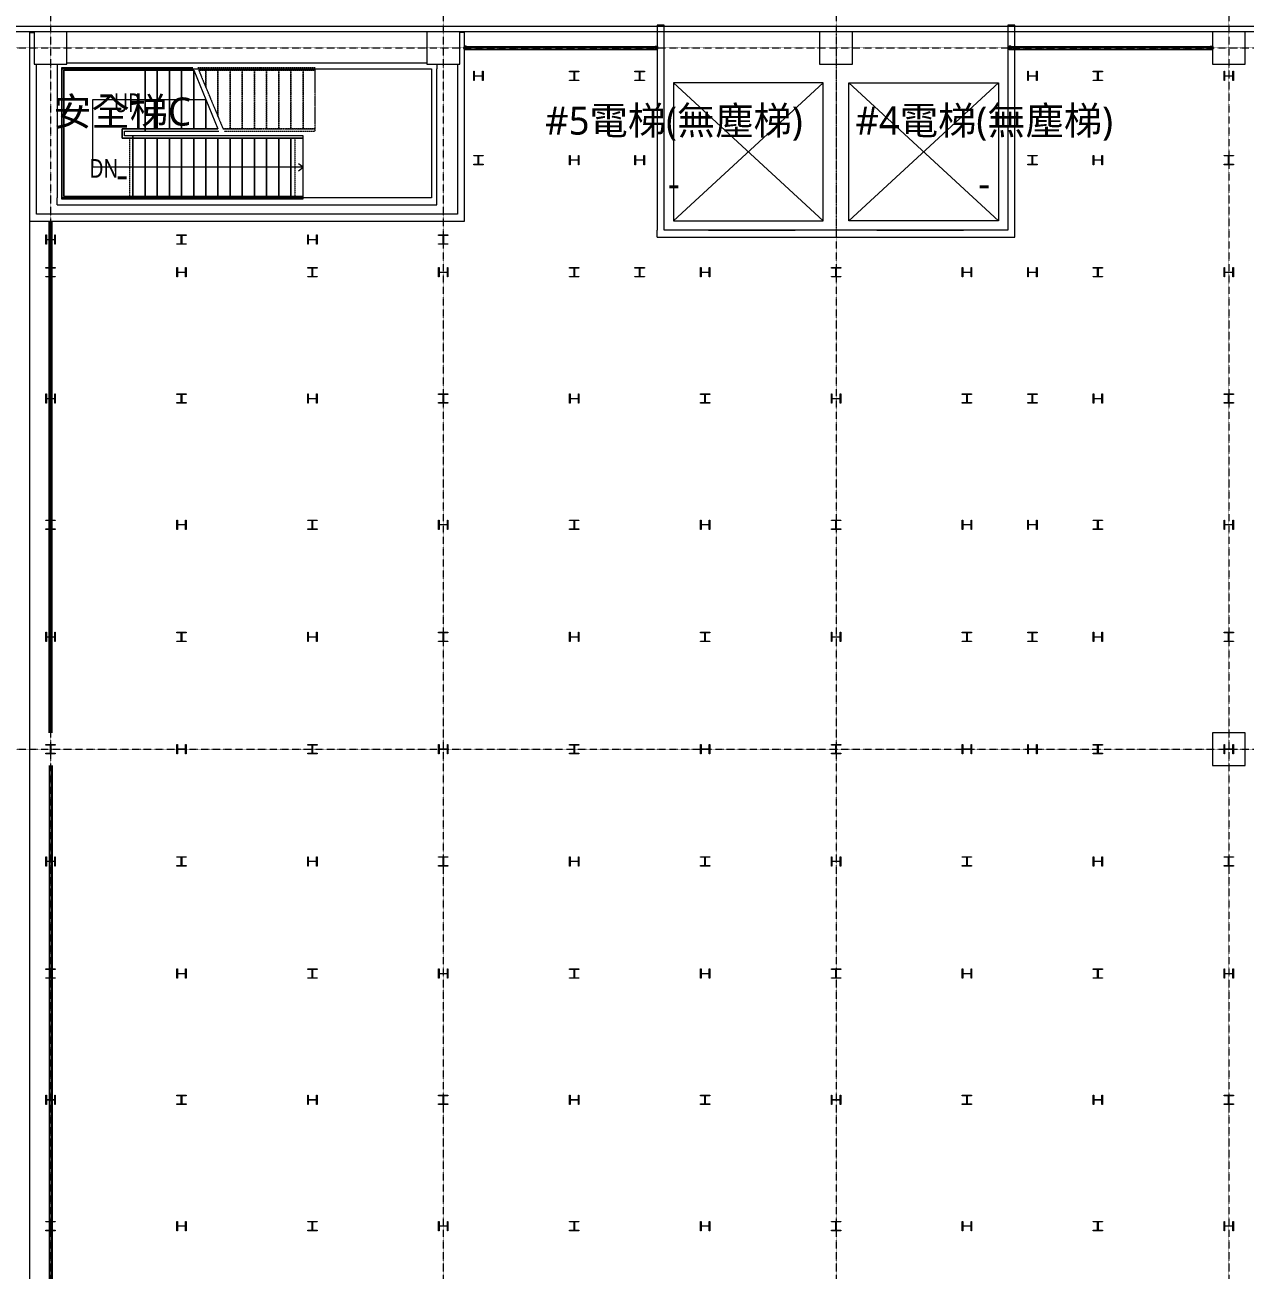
# Model space of a CAD drawing. Extents: x -32000 to 290600, y -111057 to 131250.
# Drawn here: x 175850 to 201950, y 63858 to 90491 of the extents above; entities that cross this region are included whole.
import ezdxf
from ezdxf.enums import TextEntityAlignment as Align

# ---------------------------------------------------------------- set-up
doc = ezdxf.new("R2010")
doc.units = 0
doc.header["$LTSCALE"] = 5
for name, pattern in [('H12PL2$0$HIDDEN', [0.4, 0.3, -0.1]), ('H12PL2$0$JJP_三點線', [0.9, 0.3, -0.15, 0, -0.15, 0, -0.15, 0, -0.15]), ('H12PL2$0$JJP_虛線(退縮線、投影線、地下室範圍、非屬本工程、圖面分區)', [0.45, 0.3, -0.15]), ('H12PL2$0$TAI_虛線', [5.644, 2.822, -2.822]), ('H12PL2$0$虛線', [0.846667, 0.423333, -0.423333])]:
    doc.linetypes.add(name, pattern=pattern)
for name, color, linetype in [('H12PL2$0$A-OBJE-2D', 252, 'Continuous'), ('H12PL2$0$A-STRS', 252, 'Continuous'), ('H12PL2$0$A-TEXT', 252, 'Continuous'), ('H12PL2$0$A-WALL-EX', 252, 'Continuous'), ('H12PL2$0$A-WALL-IN', 252, 'Continuous'), ('H12PL2$0$A-ZONE', 252, 'Continuous'), ('H12PL2$0$S-COL', 252, 'Continuous'), ('H12PL2$0$S-GRID', 252, 'Continuous'), ('H12PL2$0$S-SLAB-SHOW', 252, 'Continuous'), ('XFDP20$0$A-Partition-Col (50K)', 1, 'Continuous'), ('XFDP20$0$A-W-P3_(50K)', 2, 'Continuous'), ('XFDP20$0$A-W-R1 (Rockwool) (50K)', 2, 'Continuous')]:
    doc.layers.add(name, color=color, linetype=linetype)
doc.styles.add('H12PL2$0$Standard', font='', dxfattribs={"width": 0.8})
doc.styles.get('H12PL2$0$Standard').set_extended_font_data('Microsoft JhengHei')

# ---------------------------------------------------------------- blocks, each defined once
blk = doc.blocks.new('XFDP20$0$TP1-50-Partition_Col-side')
blk.add_lwpolyline([(-2.5, -4), (-2.5, -3.9), (-2.6, -3.9), (-2.5, -3), (-2.5, -0.3), (-2.4, -0.2), (-0.7, -0.2), (-0.5, -0.2), (-0.1, -0.2), (0, -0.2), (0, -0.2), (0.5, -0.2), (0.6, -0.2), (2.4, -0.2), (2.5, -0.3), (2.5, -3), (2.6, -3.9), (2.5, -3.9), (2.5, -4), (2.7, -4), (2.7, 0), (-2.7, 0), (-2.7, -4)], close=True)
for points in [[(-1.6, -2.1), (-2.3, -2.1, 0.414213), (-2.4, -2.2), (-2.4, -3.6), (-2.5, -3.6), (-2.5, -2.2, -0.414213), (-2.3, -2), (-1.6, -2), (-1.6, -2.1)], [(1.6, -2.1), (2.3, -2.1, -0.414213), (2.4, -2.2), (2.4, -3.6), (2.5, -3.6), (2.5, -2.2, 0.414213), (2.3, -2), (1.6, -2), (1.6, -2.1)]]:
    blk.add_lwpolyline(points, format="xyb")
blk.add_lwpolyline([(2.2, -3.6), (-2.2, -3.6, -0.414214), (-2.3, -3.5), (-2.3, -2.6, -0.414214), (-2.2, -2.5), (-1.3, -2.5, 0.414214), (-1.1, -2.3), (-1.1, -2.2, 0.414214), (-1.3, -2.1), (-1.9, -2.1), (-1.9, -2.1), (-1.3, -2.1, -0.414214), (-1.2, -2.2), (-1.2, -2.3, -0.414214), (-1.3, -2.4), (-2.2, -2.4, 0.414214), (-2.4, -2.6), (-2.4, -3.5, 0.414214), (-2.2, -3.6), (2.2, -3.6, 0.414214), (2.4, -3.5), (2.4, -2.6, 0.414214), (2.2, -2.4), (1.3, -2.4, -0.414214), (1.2, -2.3), (1.2, -2.2, -0.414214), (1.3, -2.1), (1.9, -2.1), (1.9, -2.1), (1.3, -2.1, 0.414214), (1.1, -2.2), (1.1, -2.3, 0.414214), (1.3, -2.5), (2.2, -2.5, -0.414214), (2.3, -2.6), (2.3, -3.5, -0.414214)], format="xyb", close=True)
blk = doc.blocks.new('XFDP20')
at = {"layer": 'XFDP20$0$A-W-P3_(50K)', "ltscale": 0.5}
for p, q in [((176375, 75350), (176375, 86290)), ((176425, 75350), (176425, 86290)), ((176375, 74650), (176375, 60350)), ((176425, 74650), (176425, 60350))]:
    blk.add_line(p, q, dxfattribs=at)
at = {"layer": 'XFDP20$0$A-W-R1 (Rockwool) (50K)'}
for p, q in [((185250, 90025, 0), (189375, 90025)), ((196900, 90025, 0), (201250, 90025, 0)), ((185250, 89975, 0), (189375, 89975, 0)), ((196900, 89975, 0), (201250, 89975, 0))]:
    blk.add_line(p, q, dxfattribs=at)
at = {"layer": 'XFDP20$0$A-Partition-Col (50K)', "yscale": 10, "zscale": 10}
for p, xscale, rotation in [((185250, 90000, 0), 10, 90), ((189375, 90000, 0), -10, 270), ((196900, 90000), 10, 90), ((201250, 90000, 0), -10, 270)]:
    blk.add_blockref('XFDP20$0$TP1-50-Partition_Col-side', p, dxfattribs=dict(at, xscale=xscale, rotation=rotation))
blk = doc.blocks.new('H12PL2')
at = {"layer": 'H12PL2$0$A-OBJE-2D', "lineweight": 0}
for p, q in [((192925, 86300), (189725, 89250)), ((192925, 89250), (189725, 86300)), ((192925, 89250), (189725, 89250)), ((189725, 89250), (189725, 86300)), ((192925, 86300), (192925, 89250)), ((193475, 86300), (196675, 89250)), ((193475, 89250), (196675, 86300)), ((193475, 86300), (193475, 89250)), ((193475, 89250), (196675, 89250)), ((196675, 89250), (196675, 86300)), ((189725, 86300), (192925, 86300)), ((196675, 86300), (193475, 86300)), ((190475, 86100), (192325, 86100)), ((194075, 86100), (195925, 86100))]:
    blk.add_line(p, q, dxfattribs=at)
at = {"layer": 'H12PL2$0$A-STRS', "lineweight": 0}
for p, q in [((178420, 89570), (176630, 89570)), ((176630, 89570), (176630, 86770)), ((176680, 86820), (176680, 89520)), ((176680, 89520), (178420, 89520)), ((178420, 89520), (176680, 89520)), ((176680, 89520), (176680, 86820)), ((178420, 89520), (176680, 89520)), ((176680, 89520), (176680, 86820)), ((178420, 89520), (178420, 89570)), ((179439.2, 89570), (178420, 89570)), ((178420, 89570), (178420, 89520)), ((178420, 89520), (179460, 89520)), ((179460, 89520), (178420, 89520)), ((178420, 89520), (178420, 88270)), ((178420, 89520), (178420, 88270)), ((178420, 88270), (178420, 89520)), ((178680, 89520), (178420, 89520)), ((178420, 89520), (178420, 88270)), ((178680, 89520), (178680, 88270)), ((178680, 88270), (178680, 89520)), ((178680, 89520), (178680, 88270)), ((178940, 89520), (178680, 89520)), ((178940, 89520), (178940, 88270)), ((178940, 88270), (178940, 89520)), ((178940, 89520), (178940, 88270)), ((179200, 89520), (178940, 89520)), ((179200, 89520), (179200, 88270)), ((179200, 88270), (179200, 89520)), ((179200, 89520), (179200, 88270)), ((179460, 89520), (179200, 89520)), ((179460, 89520), (179460, 88270)), ((179460, 88270), (179460, 89520)), ((179460, 89520), (179460, 88270)), ((179460, 89520), (179980, 88270)), ((177305, 87445), (177305, 88895)), ((177305, 88895), (178420, 88895)), ((178420, 88895), (179720, 88895)), ((179720, 88895), (179720, 88270)), ((179720, 88270), (179720, 88895)), ((179720, 88895), (179720, 88270)), ((178420, 88270), (177930, 88270)), ((177930, 88270), (177930, 88070)), ((177930, 88070), (177930, 88270)), ((177930, 88270), (178420, 88270)), ((177930, 88070), (177930, 88270)), ((177930, 88270), (178420, 88270)), ((177980, 88120), (177980, 88220)), ((177980, 88220), (178420, 88220)), ((178420, 88220), (178420, 88270)), ((179980, 88270), (178420, 88270)), ((178420, 88270), (178420, 88220)), ((178420, 88270), (179980, 88270)), ((178420, 88270), (178680, 88270)), ((178420, 88220), (180000.8, 88220)), ((178680, 88270), (178940, 88270)), ((178940, 88270), (179200, 88270)), ((179200, 88270), (179460, 88270)), ((179460, 88270), (179720, 88270)), ((179720, 88270), (179980, 88270)), ((177930, 88070), (178160, 88070)), ((178086.56, 88070), (177930, 88070)), ((178160, 88070), (177930, 88070)), ((178160, 88120), (177980, 88120)), ((178160, 88070), (178086.56, 88070)), ((181800, 88120), (178160, 88120)), ((178160, 88120), (178160, 88070)), ((178160, 88070), (178160, 88120)), ((178160, 88070), (181800, 88070)), ((181800, 88070), (178160, 88070)), ((178160, 86820), (178160, 88070)), ((178160, 86820), (178160, 88070)), ((178160, 86820), (178160, 88070)), ((178420, 88070), (178160, 88070)), ((178160, 88070), (178160, 86820)), ((178160, 86820), (178160, 88070)), ((178420, 86820), (178420, 88070)), ((178680, 88070), (178420, 88070)), ((178420, 88070), (178420, 86820)), ((178420, 86820), (178420, 88070)), ((178680, 86820), (178680, 88070)), ((178940, 88070), (178680, 88070)), ((178680, 88070), (178680, 86820)), ((178680, 86820), (178680, 88070)), ((178940, 86820), (178940, 88070)), ((179200, 88070), (178940, 88070)), ((178940, 88070), (178940, 86820)), ((178940, 86820), (178940, 88070)), ((179200, 86820), (179200, 88070)), ((179460, 88070), (179200, 88070)), ((179200, 88070), (179200, 86820)), ((179200, 86820), (179200, 88070)), ((179460, 86820), (179460, 88070)), ((179720, 88070), (179460, 88070)), ((179460, 88070), (179460, 86820)), ((179460, 86820), (179460, 88070)), ((179720, 86820), (179720, 88070)), ((179980, 88070), (179720, 88070)), ((179720, 88070), (179720, 86820)), ((179720, 86820), (179720, 88070)), ((179980, 86820), (179980, 88070)), ((180240, 88070), (179980, 88070)), ((179980, 88070), (179980, 86820)), ((179980, 86820), (179980, 88070)), ((180240, 86820), (180240, 88070)), ((180500, 88070), (180240, 88070)), ((180240, 88070), (180240, 86820)), ((180240, 86820), (180240, 88070)), ((180500, 86820), (180500, 88070)), ((180760, 88070), (180500, 88070)), ((180500, 88070), (180500, 86820)), ((180500, 86820), (180500, 88070)), ((180760, 86820), (180760, 88070)), ((181020, 88070), (180760, 88070)), ((180760, 88070), (180760, 86820)), ((180760, 86820), (180760, 88070)), ((181020, 86820), (181020, 88070)), ((181280, 88070), (181020, 88070)), ((181020, 88070), (181020, 86820)), ((181020, 86820), (181020, 88070)), ((181280, 86820), (181280, 88070)), ((181540, 88070), (181280, 88070)), ((181280, 88070), (181280, 86820)), ((181280, 86820), (181280, 88070)), ((181540, 86820), (181540, 88070)), ((181800, 88070), (181540, 88070)), ((181540, 88070), (181540, 86820)), ((181540, 86820), (181540, 88070)), ((181800, 88070), (181800, 88120)), ((181800, 86820), (181800, 88070)), ((181800, 86820), (181800, 88070)), ((178160, 87445), (177305, 87445)), ((181540, 87445), (178160, 87445)), ((181800, 87445), (181540, 87445)), ((181800, 87445), (181700, 87520)), ((181700, 87370), (181800, 87445)), ((176630, 86770), (178160, 86770)), ((178160, 86820), (176680, 86820)), ((176680, 86820), (178086.56, 86820)), ((176680, 86820), (178160, 86820)), ((178086.56, 86820), (178160, 86820)), ((181800, 86820), (178160, 86820)), ((178160, 86820), (178160, 86770)), ((178160, 86770), (178160, 86820)), ((178160, 86820), (181800, 86820)), ((178160, 86820), (178420, 86820)), ((178160, 86770), (181800, 86770)), ((178420, 86820), (178680, 86820)), ((178680, 86820), (178940, 86820)), ((178940, 86820), (179200, 86820)), ((179200, 86820), (179460, 86820)), ((179460, 86820), (179720, 86820)), ((179720, 86820), (179980, 86820)), ((179980, 86820), (180240, 86820)), ((180240, 86820), (180500, 86820)), ((180500, 86820), (180760, 86820)), ((180760, 86820), (181020, 86820)), ((181020, 86820), (181280, 86820)), ((181280, 86820), (181540, 86820)), ((181540, 86820), (181800, 86820)), ((181800, 86770), (181800, 86820))]:
    blk.add_line(p, q, dxfattribs=at)
at = {"layer": 'H12PL2$0$A-STRS', "linetype": 'H12PL2$0$JJP_虛線(退縮線、投影線、地下室範圍、非屬本工程、圖面分區)', "lineweight": 0}
for p, q in [((178420, 89520), (178420, 88270)), ((182060, 89570), (179547.51, 89570)), ((179568.31, 89520), (182060, 89520)), ((179720, 89520), (179568.31, 89520)), ((179568.31, 89520), (180088.31, 88270)), ((179720, 89520), (179720, 89155.36)), ((179720, 89155.36), (179720, 89520)), ((179720, 89520), (179720, 89155.36)), ((179980, 89520), (179720, 89520)), ((179980, 89520), (179980, 88530.36)), ((179980, 88530.36), (179980, 89520)), ((179980, 89520), (179980, 88530.36)), ((180240, 89520), (179980, 89520)), ((180240, 89520), (180240, 88270)), ((180240, 88270), (180240, 89520)), ((180240, 89520), (180240, 88270)), ((180500, 89520), (180240, 89520)), ((180500, 89520), (180500, 88270)), ((180500, 88270), (180500, 89520)), ((180500, 89520), (180500, 88270)), ((180760, 89520), (180500, 89520)), ((180760, 89520), (180760, 88270)), ((180760, 88270), (180760, 89520)), ((180760, 89520), (180760, 88270)), ((181020, 89520), (180760, 89520)), ((181020, 89520), (181020, 88270)), ((181020, 88270), (181020, 89520)), ((181020, 89520), (181020, 88270)), ((181280, 89520), (181020, 89520)), ((181280, 89520), (181280, 88270)), ((181280, 88270), (181280, 89520)), ((181280, 89520), (181280, 88270)), ((181540, 89520), (181280, 89520)), ((181540, 89520), (181540, 88270)), ((181540, 88270), (181540, 89520)), ((181540, 89520), (181540, 88270)), ((181800, 89520), (181540, 89520)), ((181800, 89520), (181800, 88270)), ((181800, 88270), (181800, 89520)), ((181800, 89520), (181800, 88270)), ((182060, 89520), (181800, 89520)), ((182060, 89520), (182060, 89570)), ((182060, 88270), (182060, 89520)), ((182060, 88270), (180088.31, 88270)), ((180088.31, 88270), (180240, 88270)), ((180109.11, 88220), (182060, 88220)), ((180240, 88270), (180500, 88270)), ((180500, 88270), (180760, 88270)), ((180760, 88270), (181020, 88270)), ((181020, 88270), (181280, 88270)), ((181280, 88270), (181540, 88270)), ((181540, 88270), (181800, 88270)), ((181800, 88270), (182060, 88270)), ((182060, 88220), (182060, 88270)), ((178086.56, 88070), (178086.56, 86820)), ((181623.77, 88070), (181623.77, 86820))]:
    blk.add_line(p, q, dxfattribs=at)
at = {"layer": 'H12PL2$0$A-STRS', "linetype": 'H12PL2$0$虛線', "lineweight": 0}
for p, q in [((182060, 89520), (179568.31, 89520)), ((182060, 88270), (182060, 89520)), ((180088.31, 88270), (182060, 88270))]:
    blk.add_line(p, q, dxfattribs=at)
at = {"layer": 'H12PL2$0$A-WALL-EX', "lineweight": 0}
blk.add_line((151700, 90465), (237400, 90465), dxfattribs=at)
at = {"layer": 'H12PL2$0$A-WALL-EX', "lineweight": 0, "flags": 128}
blk.add_lwpolyline([(151550, 90350), (237400, 90350)], dxfattribs=at)
at = {"layer": 'H12PL2$0$A-WALL-IN', "lineweight": 0, "flags": 128}
for points in [[(175950, 90330), (175950, 86290)], [(175950, 90330), (176050, 90330)], [(185250, 90330), (185150, 90330)], [(185250, 86440), (185250, 90330)], [(189525, 90482.5), (189375, 90482.5)], [(189375, 90482.5), (189375, 86100)], [(189525, 86100), (189525, 90482.5)], [(197025, 90482.5), (196875, 90482.5)], [(196875, 90482.5), (196875, 86100)], [(197025, 86100), (197025, 90482.5)], [(176100, 86440), (176100, 89650)], [(176537.5, 89650), (176537.5, 89550)], [(176537.5, 89550), (176537.5, 86790)], [(176650.5, 89550), (184549.5, 89550)], [(176650.5, 86790), (176650.5, 89550)], [(184450, 89675), (176750, 89675)], [(184549.5, 89550), (184549.5, 86790)], [(184662.5, 89650), (184662.5, 89550)], [(184662.5, 86790), (184662.5, 89550)], [(185100, 89650), (185100, 86440)], [(176537.5, 86640), (176537.5, 86790)], [(176537.5, 86640), (184662.5, 86640)], [(184549.5, 86790), (176650.5, 86790)], [(184662.5, 86640), (184662.5, 86790)], [(185100, 86440), (176100, 86440)], [(185250, 86290), (185250, 86440)], [(175950, 86290), (176100, 86290)], [(176100, 86290), (185250, 86290)], [(189375, 85950), (189375, 86100)], [(196875, 86100), (189525, 86100)], [(197025, 85950), (197025, 86100)], [(189375, 85950), (197025, 85950)]]:
    blk.add_lwpolyline(points, dxfattribs=at)
at = {"layer": 'H12PL2$0$A-ZONE', "linetype": 'H12PL2$0$HIDDEN', "lineweight": 0}
blk.add_lwpolyline([(175950, 86290), (175950, 350)], dxfattribs=at)
at = {"layer": 'H12PL2$0$S-COL', "lineweight": 0, "flags": 128}
for points in [[(176050, 90350), (176050, 89650), (176750, 89650), (176750, 90350)], [(184450, 90350), (184450, 89650), (185150, 89650), (185150, 90350)], [(192850, 90350), (192850, 89650), (193550, 89650), (193550, 90350)], [(201250, 90350), (201250, 89650), (201950, 89650), (201950, 90350)]]:
    blk.add_lwpolyline(points, dxfattribs=at)
for points in [[(185450, 89500), (185462, 89500), (185462, 89417, 0.41421356), (185475, 89404), (185625, 89404, 0.41421356), (185638, 89417), (185638, 89500), (185650, 89500), (185650, 89300), (185638, 89300), (185638, 89383, 0.41421356), (185625, 89396), (185475, 89396, 0.41421356), (185462, 89383), (185462, 89300), (185450, 89300)], [(187500, 89300), (187500, 89312), (187583, 89312, 0.41421356), (187596, 89325), (187596, 89475, 0.41421356), (187583, 89488), (187500, 89488), (187500, 89500), (187700, 89500), (187700, 89488), (187617, 89488, 0.41421356), (187604, 89475), (187604, 89325, 0.41421356), (187617, 89312), (187700, 89312), (187700, 89300)], [(188900, 89300), (188900, 89312), (188983, 89312, 0.41421356), (188996, 89325), (188996, 89475, 0.41421356), (188983, 89488), (188900, 89488), (188900, 89500), (189100, 89500), (189100, 89488), (189017, 89488, 0.41421356), (189004, 89475), (189004, 89325, 0.41421356), (189017, 89312), (189100, 89312), (189100, 89300)], [(197300, 89500), (197312, 89500), (197312, 89417, 0.41421356), (197325, 89404), (197475, 89404, 0.41421356), (197488, 89417), (197488, 89500), (197500, 89500), (197500, 89300), (197488, 89300), (197488, 89383, 0.41421356), (197475, 89396), (197325, 89396, 0.41421356), (197312, 89383), (197312, 89300), (197300, 89300)], [(198700, 89300), (198700, 89312), (198783, 89312, 0.41421356), (198796, 89325), (198796, 89475, 0.41421356), (198783, 89488), (198700, 89488), (198700, 89500), (198900, 89500), (198900, 89488), (198817, 89488, 0.41421356), (198804, 89475), (198804, 89325, 0.41421356), (198817, 89312), (198900, 89312), (198900, 89300)], [(201500, 89500), (201512, 89500), (201512, 89417, 0.41421356), (201525, 89404), (201675, 89404, 0.41421356), (201688, 89417), (201688, 89500), (201700, 89500), (201700, 89300), (201688, 89300), (201688, 89383, 0.41421356), (201675, 89396), (201525, 89396, 0.41421356), (201512, 89383), (201512, 89300), (201500, 89300)], [(185450, 87500), (185450, 87512), (185533, 87512, 0.41421356), (185546, 87525), (185546, 87675, 0.41421356), (185533, 87688), (185450, 87688), (185450, 87700), (185650, 87700), (185650, 87688), (185567, 87688, 0.41421356), (185554, 87675), (185554, 87525, 0.41421356), (185567, 87512), (185650, 87512), (185650, 87500)], [(187500, 87700), (187512, 87700), (187512, 87617, 0.41421356), (187525, 87604), (187675, 87604, 0.41421356), (187688, 87617), (187688, 87700), (187700, 87700), (187700, 87500), (187688, 87500), (187688, 87583, 0.41421356), (187675, 87596), (187525, 87596, 0.41421356), (187512, 87583), (187512, 87500), (187500, 87500)], [(188900, 87700), (188912, 87700), (188912, 87617, 0.41421356), (188925, 87604), (189075, 87604, 0.41421356), (189088, 87617), (189088, 87700), (189100, 87700), (189100, 87500), (189088, 87500), (189088, 87583, 0.41421356), (189075, 87596), (188925, 87596, 0.41421356), (188912, 87583), (188912, 87500), (188900, 87500)], [(197300, 87500), (197300, 87512), (197383, 87512, 0.41421356), (197396, 87525), (197396, 87675, 0.41421356), (197383, 87688), (197300, 87688), (197300, 87700), (197500, 87700), (197500, 87688), (197417, 87688, 0.41421356), (197404, 87675), (197404, 87525, 0.41421356), (197417, 87512), (197500, 87512), (197500, 87500)], [(198700, 87700), (198712, 87700), (198712, 87617, 0.41421356), (198725, 87604), (198875, 87604, 0.41421356), (198888, 87617), (198888, 87700), (198900, 87700), (198900, 87500), (198888, 87500), (198888, 87583, 0.41421356), (198875, 87596), (198725, 87596, 0.41421356), (198712, 87583), (198712, 87500), (198700, 87500)], [(201500, 87500), (201500, 87512), (201583, 87512, 0.41421356), (201596, 87525), (201596, 87675, 0.41421356), (201583, 87688), (201500, 87688), (201500, 87700), (201700, 87700), (201700, 87688), (201617, 87688, 0.41421356), (201604, 87675), (201604, 87525, 0.41421356), (201617, 87512), (201700, 87512), (201700, 87500)], [(176300, 86000), (176312, 86000), (176312, 85917, 0.41421356), (176325, 85904), (176475, 85904, 0.41421356), (176488, 85917), (176488, 86000), (176500, 86000), (176500, 85800), (176488, 85800), (176488, 85883, 0.41421356), (176475, 85896), (176325, 85896, 0.41421356), (176312, 85883), (176312, 85800), (176300, 85800)], [(179100, 85800), (179100, 85812), (179183, 85812, 0.41421356), (179196, 85825), (179196, 85975, 0.41421356), (179183, 85988), (179100, 85988), (179100, 86000), (179300, 86000), (179300, 85988), (179217, 85988, 0.41421356), (179204, 85975), (179204, 85825, 0.41421356), (179217, 85812), (179300, 85812), (179300, 85800)], [(181900, 86000), (181912, 86000), (181912, 85917, 0.41421356), (181925, 85904), (182075, 85904, 0.41421356), (182088, 85917), (182088, 86000), (182100, 86000), (182100, 85800), (182088, 85800), (182088, 85883, 0.41421356), (182075, 85896), (181925, 85896, 0.41421356), (181912, 85883), (181912, 85800), (181900, 85800)], [(184700, 85800), (184700, 85812), (184783, 85812, 0.41421356), (184796, 85825), (184796, 85975, 0.41421356), (184783, 85988), (184700, 85988), (184700, 86000), (184900, 86000), (184900, 85988), (184817, 85988, 0.41421356), (184804, 85975), (184804, 85825, 0.41421356), (184817, 85812), (184900, 85812), (184900, 85800)], [(176300, 85100), (176300, 85112), (176383, 85112, 0.41421356), (176396, 85125), (176396, 85275, 0.41421356), (176383, 85288), (176300, 85288), (176300, 85300), (176500, 85300), (176500, 85288), (176417, 85288, 0.41421356), (176404, 85275), (176404, 85125, 0.41421356), (176417, 85112), (176500, 85112), (176500, 85100)], [(179100, 85300), (179112, 85300), (179112, 85217, 0.41421356), (179125, 85204), (179275, 85204, 0.41421356), (179288, 85217), (179288, 85300), (179300, 85300), (179300, 85100), (179288, 85100), (179288, 85183, 0.41421356), (179275, 85196), (179125, 85196, 0.41421356), (179112, 85183), (179112, 85100), (179100, 85100)], [(181900, 85100), (181900, 85112), (181983, 85112, 0.41421356), (181996, 85125), (181996, 85275, 0.41421356), (181983, 85288), (181900, 85288), (181900, 85300), (182100, 85300), (182100, 85288), (182017, 85288, 0.41421356), (182004, 85275), (182004, 85125, 0.41421356), (182017, 85112), (182100, 85112), (182100, 85100)], [(184700, 85300), (184712, 85300), (184712, 85217, 0.41421356), (184725, 85204), (184875, 85204, 0.41421356), (184888, 85217), (184888, 85300), (184900, 85300), (184900, 85100), (184888, 85100), (184888, 85183, 0.41421356), (184875, 85196), (184725, 85196, 0.41421356), (184712, 85183), (184712, 85100), (184700, 85100)], [(187500, 85100), (187500, 85112), (187583, 85112, 0.41421356), (187596, 85125), (187596, 85275, 0.41421356), (187583, 85288), (187500, 85288), (187500, 85300), (187700, 85300), (187700, 85288), (187617, 85288, 0.41421356), (187604, 85275), (187604, 85125, 0.41421356), (187617, 85112), (187700, 85112), (187700, 85100)], [(188900, 85100), (188900, 85112), (188983, 85112, 0.41421356), (188996, 85125), (188996, 85275, 0.41421356), (188983, 85288), (188900, 85288), (188900, 85300), (189100, 85300), (189100, 85288), (189017, 85288, 0.41421356), (189004, 85275), (189004, 85125, 0.41421356), (189017, 85112), (189100, 85112), (189100, 85100)], [(190300, 85300), (190312, 85300), (190312, 85217, 0.41421356), (190325, 85204), (190475, 85204, 0.41421356), (190488, 85217), (190488, 85300), (190500, 85300), (190500, 85100), (190488, 85100), (190488, 85183, 0.41421356), (190475, 85196), (190325, 85196, 0.41421356), (190312, 85183), (190312, 85100), (190300, 85100)], [(193100, 85100), (193100, 85112), (193183, 85112, 0.41421356), (193196, 85125), (193196, 85275, 0.41421356), (193183, 85288), (193100, 85288), (193100, 85300), (193300, 85300), (193300, 85288), (193217, 85288, 0.41421356), (193204, 85275), (193204, 85125, 0.41421356), (193217, 85112), (193300, 85112), (193300, 85100)], [(195900, 85300), (195912, 85300), (195912, 85217, 0.41421356), (195925, 85204), (196075, 85204, 0.41421356), (196088, 85217), (196088, 85300), (196100, 85300), (196100, 85100), (196088, 85100), (196088, 85183, 0.41421356), (196075, 85196), (195925, 85196, 0.41421356), (195912, 85183), (195912, 85100), (195900, 85100)], [(197500, 85100), (197488, 85100), (197488, 85183, 0.41421356), (197475, 85196), (197325, 85196, 0.41421356), (197312, 85183), (197312, 85100), (197300, 85100), (197300, 85300), (197312, 85300), (197312, 85217, 0.41421356), (197325, 85204), (197475, 85204, 0.41421356), (197488, 85217), (197488, 85300), (197500, 85300)], [(198700, 85100), (198700, 85112), (198783, 85112, 0.41421356), (198796, 85125), (198796, 85275, 0.41421356), (198783, 85288), (198700, 85288), (198700, 85300), (198900, 85300), (198900, 85288), (198817, 85288, 0.41421356), (198804, 85275), (198804, 85125, 0.41421356), (198817, 85112), (198900, 85112), (198900, 85100)], [(201500, 85300), (201512, 85300), (201512, 85217, 0.41421356), (201525, 85204), (201675, 85204, 0.41421356), (201688, 85217), (201688, 85300), (201700, 85300), (201700, 85100), (201688, 85100), (201688, 85183, 0.41421356), (201675, 85196), (201525, 85196, 0.41421356), (201512, 85183), (201512, 85100), (201500, 85100)], [(176300, 82600), (176312, 82600), (176312, 82517, 0.41421356), (176325, 82504), (176475, 82504, 0.41421356), (176488, 82517), (176488, 82600), (176500, 82600), (176500, 82400), (176488, 82400), (176488, 82483, 0.41421356), (176475, 82496), (176325, 82496, 0.41421356), (176312, 82483), (176312, 82400), (176300, 82400)], [(179100, 82400), (179100, 82412), (179183, 82412, 0.41421356), (179196, 82425), (179196, 82575, 0.41421356), (179183, 82588), (179100, 82588), (179100, 82600), (179300, 82600), (179300, 82588), (179217, 82588, 0.41421356), (179204, 82575), (179204, 82425, 0.41421356), (179217, 82412), (179300, 82412), (179300, 82400)], [(181900, 82600), (181912, 82600), (181912, 82517, 0.41421356), (181925, 82504), (182075, 82504, 0.41421356), (182088, 82517), (182088, 82600), (182100, 82600), (182100, 82400), (182088, 82400), (182088, 82483, 0.41421356), (182075, 82496), (181925, 82496, 0.41421356), (181912, 82483), (181912, 82400), (181900, 82400)], [(184700, 82400), (184700, 82412), (184783, 82412, 0.41421356), (184796, 82425), (184796, 82575, 0.41421356), (184783, 82588), (184700, 82588), (184700, 82600), (184900, 82600), (184900, 82588), (184817, 82588, 0.41421356), (184804, 82575), (184804, 82425, 0.41421356), (184817, 82412), (184900, 82412), (184900, 82400)], [(187500, 82600), (187512, 82600), (187512, 82517, 0.41421356), (187525, 82504), (187675, 82504, 0.41421356), (187688, 82517), (187688, 82600), (187700, 82600), (187700, 82400), (187688, 82400), (187688, 82483, 0.41421356), (187675, 82496), (187525, 82496, 0.41421356), (187512, 82483), (187512, 82400), (187500, 82400)], [(190300, 82400), (190300, 82412), (190383, 82412, 0.41421356), (190396, 82425), (190396, 82575, 0.41421356), (190383, 82588), (190300, 82588), (190300, 82600), (190500, 82600), (190500, 82588), (190417, 82588, 0.41421356), (190404, 82575), (190404, 82425, 0.41421356), (190417, 82412), (190500, 82412), (190500, 82400)], [(193100, 82600), (193112, 82600), (193112, 82517, 0.41421356), (193125, 82504), (193275, 82504, 0.41421356), (193288, 82517), (193288, 82600), (193300, 82600), (193300, 82400), (193288, 82400), (193288, 82483, 0.41421356), (193275, 82496), (193125, 82496, 0.41421356), (193112, 82483), (193112, 82400), (193100, 82400)], [(195900, 82400), (195900, 82412), (195983, 82412, 0.41421356), (195996, 82425), (195996, 82575, 0.41421356), (195983, 82588), (195900, 82588), (195900, 82600), (196100, 82600), (196100, 82588), (196017, 82588, 0.41421356), (196004, 82575), (196004, 82425, 0.41421356), (196017, 82412), (196100, 82412), (196100, 82400)], [(197300, 82400), (197300, 82412), (197383, 82412, 0.41421356), (197396, 82425), (197396, 82575, 0.41421356), (197383, 82588), (197300, 82588), (197300, 82600), (197500, 82600), (197500, 82588), (197417, 82588, 0.41421356), (197404, 82575), (197404, 82425, 0.41421356), (197417, 82412), (197500, 82412), (197500, 82400)], [(198700, 82600), (198712, 82600), (198712, 82517, 0.41421356), (198725, 82504), (198875, 82504, 0.41421356), (198888, 82517), (198888, 82600), (198900, 82600), (198900, 82400), (198888, 82400), (198888, 82483, 0.41421356), (198875, 82496), (198725, 82496, 0.41421356), (198712, 82483), (198712, 82400), (198700, 82400)], [(201500, 82400), (201500, 82412), (201583, 82412, 0.41421356), (201596, 82425), (201596, 82575, 0.41421356), (201583, 82588), (201500, 82588), (201500, 82600), (201700, 82600), (201700, 82588), (201617, 82588, 0.41421356), (201604, 82575), (201604, 82425, 0.41421356), (201617, 82412), (201700, 82412), (201700, 82400)], [(176300, 79700), (176300, 79712), (176383, 79712, 0.41421356), (176396, 79725), (176396, 79875, 0.41421356), (176383, 79888), (176300, 79888), (176300, 79900), (176500, 79900), (176500, 79888), (176417, 79888, 0.41421356), (176404, 79875), (176404, 79725, 0.41421356), (176417, 79712), (176500, 79712), (176500, 79700)], [(179100, 79900), (179112, 79900), (179112, 79817, 0.41421356), (179125, 79804), (179275, 79804, 0.41421356), (179288, 79817), (179288, 79900), (179300, 79900), (179300, 79700), (179288, 79700), (179288, 79783, 0.41421356), (179275, 79796), (179125, 79796, 0.41421356), (179112, 79783), (179112, 79700), (179100, 79700)], [(181900, 79700), (181900, 79712), (181983, 79712, 0.41421356), (181996, 79725), (181996, 79875, 0.41421356), (181983, 79888), (181900, 79888), (181900, 79900), (182100, 79900), (182100, 79888), (182017, 79888, 0.41421356), (182004, 79875), (182004, 79725, 0.41421356), (182017, 79712), (182100, 79712), (182100, 79700)], [(184700, 79900), (184712, 79900), (184712, 79817, 0.41421356), (184725, 79804), (184875, 79804, 0.41421356), (184888, 79817), (184888, 79900), (184900, 79900), (184900, 79700), (184888, 79700), (184888, 79783, 0.41421356), (184875, 79796), (184725, 79796, 0.41421356), (184712, 79783), (184712, 79700), (184700, 79700)], [(187500, 79700), (187500, 79712), (187583, 79712, 0.41421356), (187596, 79725), (187596, 79875, 0.41421356), (187583, 79888), (187500, 79888), (187500, 79900), (187700, 79900), (187700, 79888), (187617, 79888, 0.41421356), (187604, 79875), (187604, 79725, 0.41421356), (187617, 79712), (187700, 79712), (187700, 79700)], [(190300, 79900), (190312, 79900), (190312, 79817, 0.41421356), (190325, 79804), (190475, 79804, 0.41421356), (190488, 79817), (190488, 79900), (190500, 79900), (190500, 79700), (190488, 79700), (190488, 79783, 0.41421356), (190475, 79796), (190325, 79796, 0.41421356), (190312, 79783), (190312, 79700), (190300, 79700)], [(193100, 79700), (193100, 79712), (193183, 79712, 0.41421356), (193196, 79725), (193196, 79875, 0.41421356), (193183, 79888), (193100, 79888), (193100, 79900), (193300, 79900), (193300, 79888), (193217, 79888, 0.41421356), (193204, 79875), (193204, 79725, 0.41421356), (193217, 79712), (193300, 79712), (193300, 79700)], [(195900, 79900), (195912, 79900), (195912, 79817, 0.41421356), (195925, 79804), (196075, 79804, 0.41421356), (196088, 79817), (196088, 79900), (196100, 79900), (196100, 79700), (196088, 79700), (196088, 79783, 0.41421356), (196075, 79796), (195925, 79796, 0.41421356), (195912, 79783), (195912, 79700), (195900, 79700)], [(197500, 79700), (197488, 79700), (197488, 79783, 0.41421356), (197475, 79796), (197325, 79796, 0.41421356), (197312, 79783), (197312, 79700), (197300, 79700), (197300, 79900), (197312, 79900), (197312, 79817, 0.41421356), (197325, 79804), (197475, 79804, 0.41421356), (197488, 79817), (197488, 79900), (197500, 79900)], [(198700, 79700), (198700, 79712), (198783, 79712, 0.41421356), (198796, 79725), (198796, 79875, 0.41421356), (198783, 79888), (198700, 79888), (198700, 79900), (198900, 79900), (198900, 79888), (198817, 79888, 0.41421356), (198804, 79875), (198804, 79725, 0.41421356), (198817, 79712), (198900, 79712), (198900, 79700)], [(201500, 79900), (201512, 79900), (201512, 79817, 0.41421356), (201525, 79804), (201675, 79804, 0.41421356), (201688, 79817), (201688, 79900), (201700, 79900), (201700, 79700), (201688, 79700), (201688, 79783, 0.41421356), (201675, 79796), (201525, 79796, 0.41421356), (201512, 79783), (201512, 79700), (201500, 79700)], [(176300, 77500), (176312, 77500), (176312, 77417, 0.41421356), (176325, 77404), (176475, 77404, 0.41421356), (176488, 77417), (176488, 77500), (176500, 77500), (176500, 77300), (176488, 77300), (176488, 77383, 0.41421356), (176475, 77396), (176325, 77396, 0.41421356), (176312, 77383), (176312, 77300), (176300, 77300)], [(179100, 77300), (179100, 77312), (179183, 77312, 0.41421356), (179196, 77325), (179196, 77475, 0.41421356), (179183, 77488), (179100, 77488), (179100, 77500), (179300, 77500), (179300, 77488), (179217, 77488, 0.41421356), (179204, 77475), (179204, 77325, 0.41421356), (179217, 77312), (179300, 77312), (179300, 77300)], [(181900, 77500), (181912, 77500), (181912, 77417, 0.41421356), (181925, 77404), (182075, 77404, 0.41421356), (182088, 77417), (182088, 77500), (182100, 77500), (182100, 77300), (182088, 77300), (182088, 77383, 0.41421356), (182075, 77396), (181925, 77396, 0.41421356), (181912, 77383), (181912, 77300), (181900, 77300)], [(184700, 77300), (184700, 77312), (184783, 77312, 0.41421356), (184796, 77325), (184796, 77475, 0.41421356), (184783, 77488), (184700, 77488), (184700, 77500), (184900, 77500), (184900, 77488), (184817, 77488, 0.41421356), (184804, 77475), (184804, 77325, 0.41421356), (184817, 77312), (184900, 77312), (184900, 77300)], [(187500, 77500), (187512, 77500), (187512, 77417, 0.41421356), (187525, 77404), (187675, 77404, 0.41421356), (187688, 77417), (187688, 77500), (187700, 77500), (187700, 77300), (187688, 77300), (187688, 77383, 0.41421356), (187675, 77396), (187525, 77396, 0.41421356), (187512, 77383), (187512, 77300), (187500, 77300)], [(190300, 77300), (190300, 77312), (190383, 77312, 0.41421356), (190396, 77325), (190396, 77475, 0.41421356), (190383, 77488), (190300, 77488), (190300, 77500), (190500, 77500), (190500, 77488), (190417, 77488, 0.41421356), (190404, 77475), (190404, 77325, 0.41421356), (190417, 77312), (190500, 77312), (190500, 77300)], [(193100, 77500), (193112, 77500), (193112, 77417, 0.41421356), (193125, 77404), (193275, 77404, 0.41421356), (193288, 77417), (193288, 77500), (193300, 77500), (193300, 77300), (193288, 77300), (193288, 77383, 0.41421356), (193275, 77396), (193125, 77396, 0.41421356), (193112, 77383), (193112, 77300), (193100, 77300)], [(195900, 77300), (195900, 77312), (195983, 77312, 0.41421356), (195996, 77325), (195996, 77475, 0.41421356), (195983, 77488), (195900, 77488), (195900, 77500), (196100, 77500), (196100, 77488), (196017, 77488, 0.41421356), (196004, 77475), (196004, 77325, 0.41421356), (196017, 77312), (196100, 77312), (196100, 77300)], [(197300, 77300), (197300, 77312), (197383, 77312, 0.41421356), (197396, 77325), (197396, 77475, 0.41421356), (197383, 77488), (197300, 77488), (197300, 77500), (197500, 77500), (197500, 77488), (197417, 77488, 0.41421356), (197404, 77475), (197404, 77325, 0.41421356), (197417, 77312), (197500, 77312), (197500, 77300)], [(198700, 77500), (198712, 77500), (198712, 77417, 0.41421356), (198725, 77404), (198875, 77404, 0.41421356), (198888, 77417), (198888, 77500), (198900, 77500), (198900, 77300), (198888, 77300), (198888, 77383, 0.41421356), (198875, 77396), (198725, 77396, 0.41421356), (198712, 77383), (198712, 77300), (198700, 77300)], [(201500, 77300), (201500, 77312), (201583, 77312, 0.41421356), (201596, 77325), (201596, 77475, 0.41421356), (201583, 77488), (201500, 77488), (201500, 77500), (201700, 77500), (201700, 77488), (201617, 77488, 0.41421356), (201604, 77475), (201604, 77325, 0.41421356), (201617, 77312), (201700, 77312), (201700, 77300)], [(176300, 74900), (176300, 74912), (176383, 74912, 0.41421356), (176396, 74925), (176396, 75075, 0.41421356), (176383, 75088), (176300, 75088), (176300, 75100), (176500, 75100), (176500, 75088), (176417, 75088, 0.41421356), (176404, 75075), (176404, 74925, 0.41421356), (176417, 74912), (176500, 74912), (176500, 74900)], [(179100, 75100), (179112, 75100), (179112, 75017, 0.41421356), (179125, 75004), (179275, 75004, 0.41421356), (179288, 75017), (179288, 75100), (179300, 75100), (179300, 74900), (179288, 74900), (179288, 74983, 0.41421356), (179275, 74996), (179125, 74996, 0.41421356), (179112, 74983), (179112, 74900), (179100, 74900)], [(181900, 74900), (181900, 74912), (181983, 74912, 0.41421356), (181996, 74925), (181996, 75075, 0.41421356), (181983, 75088), (181900, 75088), (181900, 75100), (182100, 75100), (182100, 75088), (182017, 75088, 0.41421356), (182004, 75075), (182004, 74925, 0.41421356), (182017, 74912), (182100, 74912), (182100, 74900)], [(184700, 75100), (184712, 75100), (184712, 75017, 0.41421356), (184725, 75004), (184875, 75004, 0.41421356), (184888, 75017), (184888, 75100), (184900, 75100), (184900, 74900), (184888, 74900), (184888, 74983, 0.41421356), (184875, 74996), (184725, 74996, 0.41421356), (184712, 74983), (184712, 74900), (184700, 74900)], [(187500, 74900), (187500, 74912), (187583, 74912, 0.41421356), (187596, 74925), (187596, 75075, 0.41421356), (187583, 75088), (187500, 75088), (187500, 75100), (187700, 75100), (187700, 75088), (187617, 75088, 0.41421356), (187604, 75075), (187604, 74925, 0.41421356), (187617, 74912), (187700, 74912), (187700, 74900)], [(190300, 75100), (190312, 75100), (190312, 75017, 0.41421356), (190325, 75004), (190475, 75004, 0.41421356), (190488, 75017), (190488, 75100), (190500, 75100), (190500, 74900), (190488, 74900), (190488, 74983, 0.41421356), (190475, 74996), (190325, 74996, 0.41421356), (190312, 74983), (190312, 74900), (190300, 74900)], [(193100, 74900), (193100, 74912), (193183, 74912, 0.41421356), (193196, 74925), (193196, 75075, 0.41421356), (193183, 75088), (193100, 75088), (193100, 75100), (193300, 75100), (193300, 75088), (193217, 75088, 0.41421356), (193204, 75075), (193204, 74925, 0.41421356), (193217, 74912), (193300, 74912), (193300, 74900)], [(195900, 75100), (195912, 75100), (195912, 75017, 0.41421356), (195925, 75004), (196075, 75004, 0.41421356), (196088, 75017), (196088, 75100), (196100, 75100), (196100, 74900), (196088, 74900), (196088, 74983, 0.41421356), (196075, 74996), (195925, 74996, 0.41421356), (195912, 74983), (195912, 74900), (195900, 74900)], [(197300, 75100), (197312, 75100), (197312, 75017, 0.41421356), (197325, 75004), (197475, 75004, 0.41421356), (197488, 75017), (197488, 75100), (197500, 75100), (197500, 74900), (197488, 74900), (197488, 74983, 0.41421356), (197475, 74996), (197325, 74996, 0.41421356), (197312, 74983), (197312, 74900), (197300, 74900)], [(198700, 74900), (198700, 74912), (198783, 74912, 0.41421356), (198796, 74925), (198796, 75075, 0.41421356), (198783, 75088), (198700, 75088), (198700, 75100), (198900, 75100), (198900, 75088), (198817, 75088, 0.41421356), (198804, 75075), (198804, 74925, 0.41421356), (198817, 74912), (198900, 74912), (198900, 74900)], [(201500, 75100), (201512, 75100), (201512, 75017, 0.41421356), (201525, 75004), (201675, 75004, 0.41421356), (201688, 75017), (201688, 75100), (201700, 75100), (201700, 74900), (201688, 74900), (201688, 74983, 0.41421356), (201675, 74996), (201525, 74996, 0.41421356), (201512, 74983), (201512, 74900), (201500, 74900)], [(176300, 72700), (176312, 72700), (176312, 72617, 0.41421356), (176325, 72604), (176475, 72604, 0.41421356), (176488, 72617), (176488, 72700), (176500, 72700), (176500, 72500), (176488, 72500), (176488, 72583, 0.41421356), (176475, 72596), (176325, 72596, 0.41421356), (176312, 72583), (176312, 72500), (176300, 72500)], [(179100, 72500), (179100, 72512), (179183, 72512, 0.41421356), (179196, 72525), (179196, 72675, 0.41421356), (179183, 72688), (179100, 72688), (179100, 72700), (179300, 72700), (179300, 72688), (179217, 72688, 0.41421356), (179204, 72675), (179204, 72525, 0.41421356), (179217, 72512), (179300, 72512), (179300, 72500)], [(181900, 72700), (181912, 72700), (181912, 72617, 0.41421356), (181925, 72604), (182075, 72604, 0.41421356), (182088, 72617), (182088, 72700), (182100, 72700), (182100, 72500), (182088, 72500), (182088, 72583, 0.41421356), (182075, 72596), (181925, 72596, 0.41421356), (181912, 72583), (181912, 72500), (181900, 72500)], [(184700, 72500), (184700, 72512), (184783, 72512, 0.41421356), (184796, 72525), (184796, 72675, 0.41421356), (184783, 72688), (184700, 72688), (184700, 72700), (184900, 72700), (184900, 72688), (184817, 72688, 0.41421356), (184804, 72675), (184804, 72525, 0.41421356), (184817, 72512), (184900, 72512), (184900, 72500)], [(187500, 72700), (187512, 72700), (187512, 72617, 0.41421356), (187525, 72604), (187675, 72604, 0.41421356), (187688, 72617), (187688, 72700), (187700, 72700), (187700, 72500), (187688, 72500), (187688, 72583, 0.41421356), (187675, 72596), (187525, 72596, 0.41421356), (187512, 72583), (187512, 72500), (187500, 72500)], [(190300, 72500), (190300, 72512), (190383, 72512, 0.41421356), (190396, 72525), (190396, 72675, 0.41421356), (190383, 72688), (190300, 72688), (190300, 72700), (190500, 72700), (190500, 72688), (190417, 72688, 0.41421356), (190404, 72675), (190404, 72525, 0.41421356), (190417, 72512), (190500, 72512), (190500, 72500)], [(193100, 72700), (193112, 72700), (193112, 72617, 0.41421356), (193125, 72604), (193275, 72604, 0.41421356), (193288, 72617), (193288, 72700), (193300, 72700), (193300, 72500), (193288, 72500), (193288, 72583, 0.41421356), (193275, 72596), (193125, 72596, 0.41421356), (193112, 72583), (193112, 72500), (193100, 72500)], [(195900, 72500), (195900, 72512), (195983, 72512, 0.41421356), (195996, 72525), (195996, 72675, 0.41421356), (195983, 72688), (195900, 72688), (195900, 72700), (196100, 72700), (196100, 72688), (196017, 72688, 0.41421356), (196004, 72675), (196004, 72525, 0.41421356), (196017, 72512), (196100, 72512), (196100, 72500)], [(198700, 72700), (198712, 72700), (198712, 72617, 0.41421356), (198725, 72604), (198875, 72604, 0.41421356), (198888, 72617), (198888, 72700), (198900, 72700), (198900, 72500), (198888, 72500), (198888, 72583, 0.41421356), (198875, 72596), (198725, 72596, 0.41421356), (198712, 72583), (198712, 72500), (198700, 72500)], [(201500, 72500), (201500, 72512), (201583, 72512, 0.41421356), (201596, 72525), (201596, 72675, 0.41421356), (201583, 72688), (201500, 72688), (201500, 72700), (201700, 72700), (201700, 72688), (201617, 72688, 0.41421356), (201604, 72675), (201604, 72525, 0.41421356), (201617, 72512), (201700, 72512), (201700, 72500)], [(176300, 70100), (176300, 70112), (176383, 70112, 0.41421356), (176396, 70125), (176396, 70275, 0.41421356), (176383, 70288), (176300, 70288), (176300, 70300), (176500, 70300), (176500, 70288), (176417, 70288, 0.41421356), (176404, 70275), (176404, 70125, 0.41421356), (176417, 70112), (176500, 70112), (176500, 70100)], [(179100, 70300), (179112, 70300), (179112, 70217, 0.41421356), (179125, 70204), (179275, 70204, 0.41421356), (179288, 70217), (179288, 70300), (179300, 70300), (179300, 70100), (179288, 70100), (179288, 70183, 0.41421356), (179275, 70196), (179125, 70196, 0.41421356), (179112, 70183), (179112, 70100), (179100, 70100)], [(181900, 70100), (181900, 70112), (181983, 70112, 0.41421356), (181996, 70125), (181996, 70275, 0.41421356), (181983, 70288), (181900, 70288), (181900, 70300), (182100, 70300), (182100, 70288), (182017, 70288, 0.41421356), (182004, 70275), (182004, 70125, 0.41421356), (182017, 70112), (182100, 70112), (182100, 70100)], [(184700, 70300), (184712, 70300), (184712, 70217, 0.41421356), (184725, 70204), (184875, 70204, 0.41421356), (184888, 70217), (184888, 70300), (184900, 70300), (184900, 70100), (184888, 70100), (184888, 70183, 0.41421356), (184875, 70196), (184725, 70196, 0.41421356), (184712, 70183), (184712, 70100), (184700, 70100)], [(187500, 70100), (187500, 70112), (187583, 70112, 0.41421356), (187596, 70125), (187596, 70275, 0.41421356), (187583, 70288), (187500, 70288), (187500, 70300), (187700, 70300), (187700, 70288), (187617, 70288, 0.41421356), (187604, 70275), (187604, 70125, 0.41421356), (187617, 70112), (187700, 70112), (187700, 70100)], [(190300, 70300), (190312, 70300), (190312, 70217, 0.41421356), (190325, 70204), (190475, 70204, 0.41421356), (190488, 70217), (190488, 70300), (190500, 70300), (190500, 70100), (190488, 70100), (190488, 70183, 0.41421356), (190475, 70196), (190325, 70196, 0.41421356), (190312, 70183), (190312, 70100), (190300, 70100)], [(193100, 70100), (193100, 70112), (193183, 70112, 0.41421356), (193196, 70125), (193196, 70275, 0.41421356), (193183, 70288), (193100, 70288), (193100, 70300), (193300, 70300), (193300, 70288), (193217, 70288, 0.41421356), (193204, 70275), (193204, 70125, 0.41421356), (193217, 70112), (193300, 70112), (193300, 70100)], [(195900, 70300), (195912, 70300), (195912, 70217, 0.41421356), (195925, 70204), (196075, 70204, 0.41421356), (196088, 70217), (196088, 70300), (196100, 70300), (196100, 70100), (196088, 70100), (196088, 70183, 0.41421356), (196075, 70196), (195925, 70196, 0.41421356), (195912, 70183), (195912, 70100), (195900, 70100)], [(198700, 70100), (198700, 70112), (198783, 70112, 0.41421356), (198796, 70125), (198796, 70275, 0.41421356), (198783, 70288), (198700, 70288), (198700, 70300), (198900, 70300), (198900, 70288), (198817, 70288, 0.41421356), (198804, 70275), (198804, 70125, 0.41421356), (198817, 70112), (198900, 70112), (198900, 70100)], [(201500, 70300), (201512, 70300), (201512, 70217, 0.41421356), (201525, 70204), (201675, 70204, 0.41421356), (201688, 70217), (201688, 70300), (201700, 70300), (201700, 70100), (201688, 70100), (201688, 70183, 0.41421356), (201675, 70196), (201525, 70196, 0.41421356), (201512, 70183), (201512, 70100), (201500, 70100)], [(176300, 67600), (176312, 67600), (176312, 67517, 0.41421356), (176325, 67504), (176475, 67504, 0.41421356), (176488, 67517), (176488, 67600), (176500, 67600), (176500, 67400), (176488, 67400), (176488, 67483, 0.41421356), (176475, 67496), (176325, 67496, 0.41421356), (176312, 67483), (176312, 67400), (176300, 67400)], [(179100, 67400), (179100, 67412), (179183, 67412, 0.41421356), (179196, 67425), (179196, 67575, 0.41421356), (179183, 67588), (179100, 67588), (179100, 67600), (179300, 67600), (179300, 67588), (179217, 67588, 0.41421356), (179204, 67575), (179204, 67425, 0.41421356), (179217, 67412), (179300, 67412), (179300, 67400)], [(181900, 67600), (181912, 67600), (181912, 67517, 0.41421356), (181925, 67504), (182075, 67504, 0.41421356), (182088, 67517), (182088, 67600), (182100, 67600), (182100, 67400), (182088, 67400), (182088, 67483, 0.41421356), (182075, 67496), (181925, 67496, 0.41421356), (181912, 67483), (181912, 67400), (181900, 67400)], [(184700, 67400), (184700, 67412), (184783, 67412, 0.41421356), (184796, 67425), (184796, 67575, 0.41421356), (184783, 67588), (184700, 67588), (184700, 67600), (184900, 67600), (184900, 67588), (184817, 67588, 0.41421356), (184804, 67575), (184804, 67425, 0.41421356), (184817, 67412), (184900, 67412), (184900, 67400)], [(187500, 67600), (187512, 67600), (187512, 67517, 0.41421356), (187525, 67504), (187675, 67504, 0.41421356), (187688, 67517), (187688, 67600), (187700, 67600), (187700, 67400), (187688, 67400), (187688, 67483, 0.41421356), (187675, 67496), (187525, 67496, 0.41421356), (187512, 67483), (187512, 67400), (187500, 67400)], [(190300, 67400), (190300, 67412), (190383, 67412, 0.41421356), (190396, 67425), (190396, 67575, 0.41421356), (190383, 67588), (190300, 67588), (190300, 67600), (190500, 67600), (190500, 67588), (190417, 67588, 0.41421356), (190404, 67575), (190404, 67425, 0.41421356), (190417, 67412), (190500, 67412), (190500, 67400)], [(193100, 67600), (193112, 67600), (193112, 67517, 0.41421356), (193125, 67504), (193275, 67504, 0.41421356), (193288, 67517), (193288, 67600), (193300, 67600), (193300, 67400), (193288, 67400), (193288, 67483, 0.41421356), (193275, 67496), (193125, 67496, 0.41421356), (193112, 67483), (193112, 67400), (193100, 67400)], [(195900, 67400), (195900, 67412), (195983, 67412, 0.41421356), (195996, 67425), (195996, 67575, 0.41421356), (195983, 67588), (195900, 67588), (195900, 67600), (196100, 67600), (196100, 67588), (196017, 67588, 0.41421356), (196004, 67575), (196004, 67425, 0.41421356), (196017, 67412), (196100, 67412), (196100, 67400)], [(198700, 67600), (198712, 67600), (198712, 67517, 0.41421356), (198725, 67504), (198875, 67504, 0.41421356), (198888, 67517), (198888, 67600), (198900, 67600), (198900, 67400), (198888, 67400), (198888, 67483, 0.41421356), (198875, 67496), (198725, 67496, 0.41421356), (198712, 67483), (198712, 67400), (198700, 67400)], [(201500, 67400), (201500, 67412), (201583, 67412, 0.41421356), (201596, 67425), (201596, 67575, 0.41421356), (201583, 67588), (201500, 67588), (201500, 67600), (201700, 67600), (201700, 67588), (201617, 67588, 0.41421356), (201604, 67575), (201604, 67425, 0.41421356), (201617, 67412), (201700, 67412), (201700, 67400)], [(176300, 64700), (176300, 64712), (176383, 64712, 0.41421356), (176396, 64725), (176396, 64875, 0.41421356), (176383, 64888), (176300, 64888), (176300, 64900), (176500, 64900), (176500, 64888), (176417, 64888, 0.41421356), (176404, 64875), (176404, 64725, 0.41421356), (176417, 64712), (176500, 64712), (176500, 64700)], [(179100, 64900), (179112, 64900), (179112, 64817, 0.41421356), (179125, 64804), (179275, 64804, 0.41421356), (179288, 64817), (179288, 64900), (179300, 64900), (179300, 64700), (179288, 64700), (179288, 64783, 0.41421356), (179275, 64796), (179125, 64796, 0.41421356), (179112, 64783), (179112, 64700), (179100, 64700)], [(181900, 64700), (181900, 64712), (181983, 64712, 0.41421356), (181996, 64725), (181996, 64875, 0.41421356), (181983, 64888), (181900, 64888), (181900, 64900), (182100, 64900), (182100, 64888), (182017, 64888, 0.41421356), (182004, 64875), (182004, 64725, 0.41421356), (182017, 64712), (182100, 64712), (182100, 64700)], [(184700, 64900), (184712, 64900), (184712, 64817, 0.41421356), (184725, 64804), (184875, 64804, 0.41421356), (184888, 64817), (184888, 64900), (184900, 64900), (184900, 64700), (184888, 64700), (184888, 64783, 0.41421356), (184875, 64796), (184725, 64796, 0.41421356), (184712, 64783), (184712, 64700), (184700, 64700)], [(187500, 64700), (187500, 64712), (187583, 64712, 0.41421356), (187596, 64725), (187596, 64875, 0.41421356), (187583, 64888), (187500, 64888), (187500, 64900), (187700, 64900), (187700, 64888), (187617, 64888, 0.41421356), (187604, 64875), (187604, 64725, 0.41421356), (187617, 64712), (187700, 64712), (187700, 64700)], [(190300, 64900), (190312, 64900), (190312, 64817, 0.41421356), (190325, 64804), (190475, 64804, 0.41421356), (190488, 64817), (190488, 64900), (190500, 64900), (190500, 64700), (190488, 64700), (190488, 64783, 0.41421356), (190475, 64796), (190325, 64796, 0.41421356), (190312, 64783), (190312, 64700), (190300, 64700)], [(193100, 64700), (193100, 64712), (193183, 64712, 0.41421356), (193196, 64725), (193196, 64875, 0.41421356), (193183, 64888), (193100, 64888), (193100, 64900), (193300, 64900), (193300, 64888), (193217, 64888, 0.41421356), (193204, 64875), (193204, 64725, 0.41421356), (193217, 64712), (193300, 64712), (193300, 64700)], [(195900, 64900), (195912, 64900), (195912, 64817, 0.41421356), (195925, 64804), (196075, 64804, 0.41421356), (196088, 64817), (196088, 64900), (196100, 64900), (196100, 64700), (196088, 64700), (196088, 64783, 0.41421356), (196075, 64796), (195925, 64796, 0.41421356), (195912, 64783), (195912, 64700), (195900, 64700)], [(198700, 64700), (198700, 64712), (198783, 64712, 0.41421356), (198796, 64725), (198796, 64875, 0.41421356), (198783, 64888), (198700, 64888), (198700, 64900), (198900, 64900), (198900, 64888), (198817, 64888, 0.41421356), (198804, 64875), (198804, 64725, 0.41421356), (198817, 64712), (198900, 64712), (198900, 64700)], [(201500, 64900), (201512, 64900), (201512, 64817, 0.41421356), (201525, 64804), (201675, 64804, 0.41421356), (201688, 64817), (201688, 64900), (201700, 64900), (201700, 64700), (201688, 64700), (201688, 64783, 0.41421356), (201675, 64796), (201525, 64796, 0.41421356), (201512, 64783), (201512, 64700), (201500, 64700)]]:
    blk.add_lwpolyline(points, format="xyb", close=True, dxfattribs=at)
blk.add_lwpolyline([(201250, 74650), (201950, 74650), (201950, 75350), (201250, 75350)], close=True, dxfattribs=at)
at = {"layer": 'H12PL2$0$S-GRID', "linetype": 'H12PL2$0$JJP_三點線', "lineweight": 0}
for p, q in [((176400, 128250), (176400, -28000)), ((184800, 128250), (184800, -28000)), ((193200, 128250), (193200, -28000)), ((201600, 128250), (201600, -28000)), ((-29000, 90000), (289600, 90000)), ((-29000, 75000), (289600, 75000))]:
    blk.add_line(p, q, dxfattribs=at)
at = {"layer": 'H12PL2$0$S-SLAB-SHOW', "linetype": 'H12PL2$0$TAI_虛線', "lineweight": 0}
blk.add_lwpolyline([(193200, 90465), (193200, 86100)], dxfattribs=at)
blk.add_blockref('XFDP20', (0, 0))
at = {"layer": 'H12PL2$0$A-TEXT', "linetype": 'Continuous', "lineweight": 0, "char_height": 400, "attachment_point": 4, "style": 'H12PL2$0$Standard'}
for s, insert in [('\\A1;UP', (177751.15, 88822.95)), ('\\A1;DN', (177227.54, 87420.59))]:
    blk.add_mtext(s, dxfattribs=dict(at, insert=insert))
at = {"layer": 'H12PL2$0$A-ZONE', "style": 'H12PL2$0$Standard'}
for s, p in [('安全梯C', (177930, 88937.74)), ('#5電梯(無塵梯)', (189732.47, 88744.68)), ('#4電梯(無塵梯)', (196369.12, 88744.68)), ('-', (177930, 87595.85)), ('-', (189732.47, 87402.03)), ('-', (196369.12, 87402.03))]:
    blk.add_text(s, height=600, dxfattribs=at).set_placement(p, align=Align.TOP_CENTER)

msp = doc.modelspace()

# ---------------------------------------------------------------- block references
msp.add_blockref('H12PL2', (0, 0))

doc.saveas('drawing.dxf')
